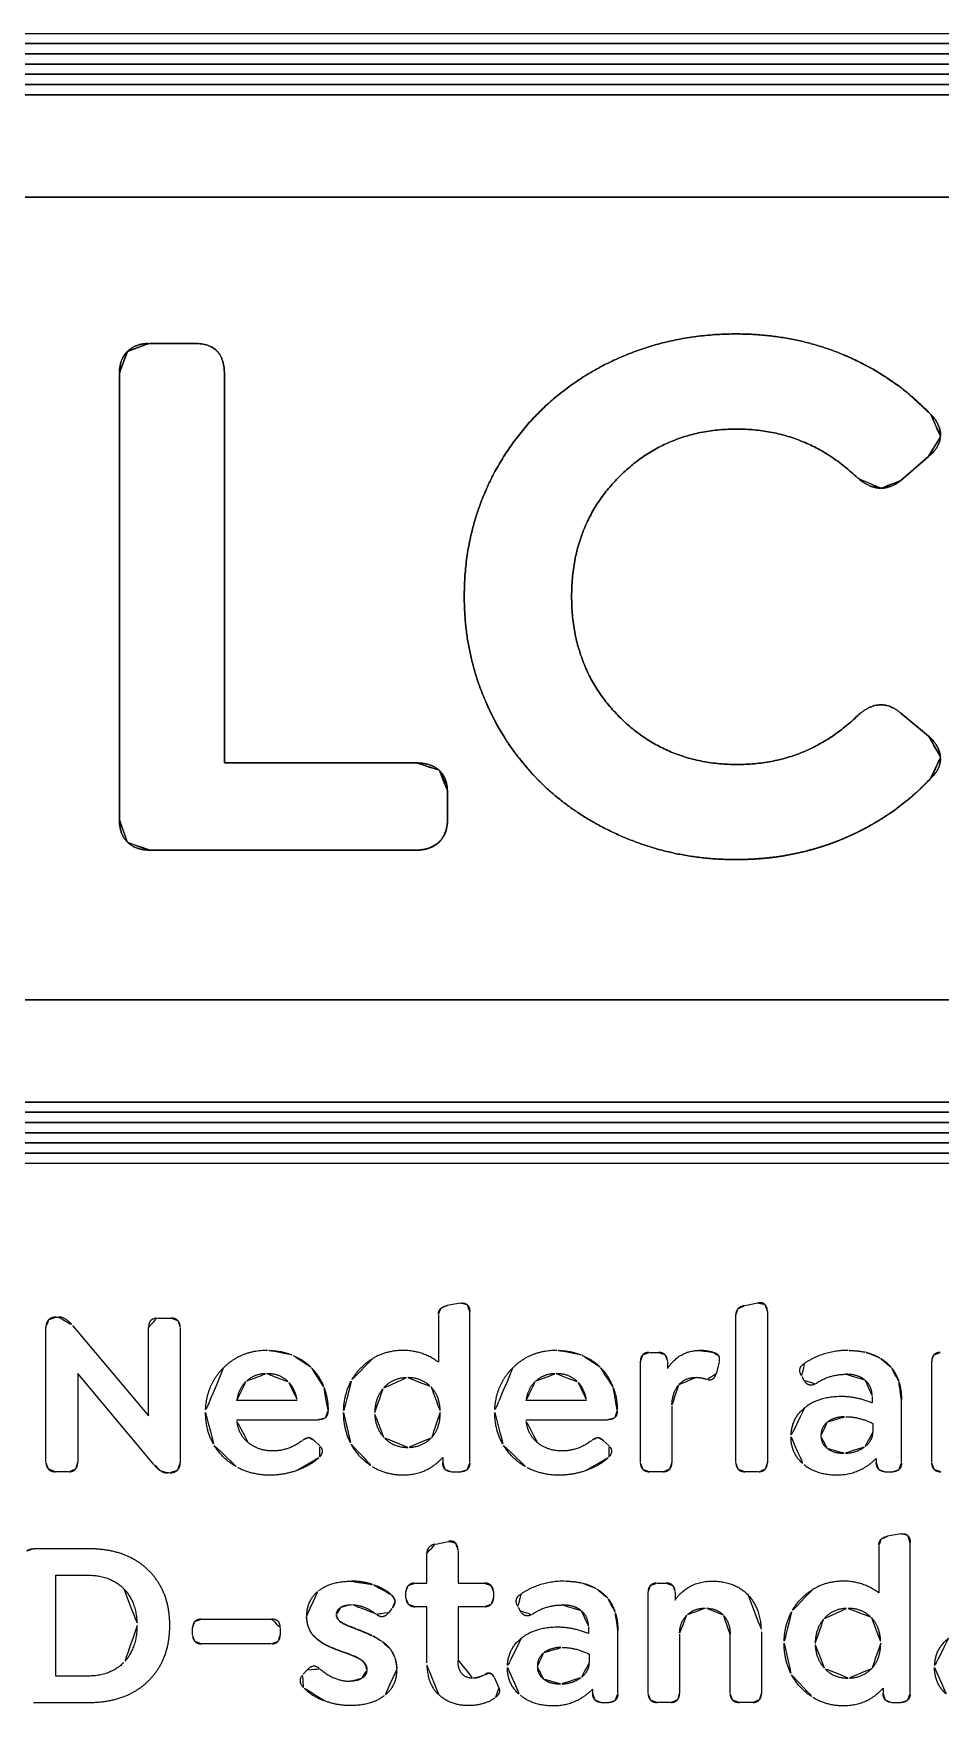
# Model space of a CAD drawing. Extents: x 238421.2481 to 238421.2961, y 486087.3014 to 486087.3599.
# Drawn here: x 238421.25691 to 238421.26578, y 486087.30145 to 486087.3178 of the extents above; entities that cross this region are included whole.
import ezdxf

# ---------------------------------------------------------------- set-up
doc = ezdxf.new("R2010")
doc.units = 0
doc.layers.add('Default', color=7, linetype='Continuous')

msp = doc.modelspace()

# ---------------------------------------------------------------- linework, layer by layer
at = {"layer": 'Default'}
for p, q in [((238421.253517, 486087.317798), (238421.268824, 486087.317798)), ((238421.268824, 486087.317698), (238421.253517, 486087.317698)), ((238421.253517, 486087.317698), (238421.268824, 486087.317698)), ((238421.268824, 486087.317598), (238421.253517, 486087.317598)), ((238421.253517, 486087.317598), (238421.268824, 486087.317598)), ((238421.268824, 486087.317498), (238421.253517, 486087.317498)), ((238421.253517, 486087.317498), (238421.268824, 486087.317498)), ((238421.268824, 486087.317398), (238421.253517, 486087.317398)), ((238421.253517, 486087.317398), (238421.268824, 486087.317398)), ((238421.268824, 486087.317298), (238421.253517, 486087.317298)), ((238421.253517, 486087.317198), (238421.268824, 486087.317198)), ((238421.268824, 486087.316198), (238421.253517, 486087.316198)), ((238421.253517, 486087.316198), (238421.268824, 486087.316198)), ((238421.258048, 486087.314766), (238421.258488, 486087.314766)), ((238421.258048, 486087.314766), (238421.258488, 486087.314766)), ((238421.258488, 486087.314766), (238421.258048, 486087.314766)), ((238421.264936, 486087.31461), (238421.26484, 486087.314653)), ((238421.257751, 486087.310109), (238421.257751, 486087.314469)), ((238421.257751, 486087.310109), (238421.257751, 486087.314469)), ((238421.257751, 486087.314469), (238421.257751, 486087.310109)), ((238421.265167, 486087.314488), (238421.265122, 486087.314514)), ((238421.265666, 486087.313661), (238421.265394, 486087.313426)), ((238421.265394, 486087.313426), (238421.265666, 486087.313661)), ((238421.26142, 486087.311084), (238421.261436, 486087.311054)), ((238421.265394, 486087.311152), (238421.265666, 486087.310925)), ((238421.265666, 486087.310925), (238421.265394, 486087.311152)), ((238421.261468, 486087.310995), (238421.261494, 486087.310952)), ((238421.261547, 486087.310867), (238421.261613, 486087.310772)), ((238421.260959, 486087.310377), (238421.260959, 486087.310109)), ((238421.260959, 486087.310377), (238421.260959, 486087.310109)), ((238421.260959, 486087.310109), (238421.260959, 486087.310377)), ((238421.265538, 486087.310368), (238421.265575, 486087.310402)), ((238421.265612, 486087.310438), (238421.265649, 486087.310474)), ((238421.26479, 486087.309907), (238421.26484, 486087.309927)), ((238421.260654, 486087.309812), (238421.258048, 486087.309812)), ((238421.260654, 486087.309812), (238421.258048, 486087.309812)), ((238421.258048, 486087.309812), (238421.260654, 486087.309812)), ((238421.264434, 486087.309794), (238421.264486, 486087.309807)), ((238421.264538, 486087.309821), (238421.264589, 486087.309836)), ((238421.26469, 486087.309869), (238421.264715, 486087.309878)), ((238421.253517, 486087.308348), (238421.268824, 486087.308348)), ((238421.268824, 486087.308348), (238421.253517, 486087.308348)), ((238421.268824, 486087.307348), (238421.253517, 486087.307348)), ((238421.253517, 486087.307348), (238421.268824, 486087.307348)), ((238421.253517, 486087.307248), (238421.268824, 486087.307248)), ((238421.268824, 486087.307248), (238421.253517, 486087.307248)), ((238421.253517, 486087.307148), (238421.268824, 486087.307148)), ((238421.268824, 486087.307148), (238421.253517, 486087.307148)), ((238421.253517, 486087.307048), (238421.268824, 486087.307048)), ((238421.268824, 486087.307048), (238421.253517, 486087.307048)), ((238421.253517, 486087.306948), (238421.268824, 486087.306948)), ((238421.268824, 486087.306948), (238421.253517, 486087.306948)), ((238421.253517, 486087.306848), (238421.268824, 486087.306848)), ((238421.268824, 486087.306848), (238421.253517, 486087.306848)), ((238421.268824, 486087.306748), (238421.253517, 486087.306748)), ((238421.261085, 486087.305381), (238421.260957, 486087.305358)), ((238421.263869, 486087.305358), (238421.263996, 486087.305383)), ((238421.257033, 486087.303825), (238421.257033, 486087.305149)), ((238421.257137, 486087.305246), (238421.257155, 486087.305246)), ((238421.258124, 486087.305235), (238421.258256, 486087.305235)), ((238421.258346, 486087.305145), (238421.258346, 486087.303819)), ((238421.260871, 486087.305268), (238421.260871, 486087.304805)), ((238421.261178, 486087.303823), (238421.261178, 486087.305295)), ((238421.263781, 486087.303823), (238421.263781, 486087.305268)), ((238421.264089, 486087.305295), (238421.264089, 486087.303823)), ((238421.262935, 486087.3049), (238421.263023, 486087.3049)), ((238421.263566, 486087.304898), (238421.263566, 486087.304898)), ((238421.264878, 486087.304919), (238421.264878, 486087.304919)), ((238421.259194, 486087.304692), (238421.259194, 486087.304692)), ((238421.262024, 486087.304692), (238421.262024, 486087.304692)), ((238421.262847, 486087.303823), (238421.262847, 486087.304812)), ((238421.263111, 486087.304812), (238421.263111, 486087.304741)), ((238421.263617, 486087.304805), (238421.263587, 486087.30469)), ((238421.264426, 486087.304664), (238421.264446, 486087.304628)), ((238421.265696, 486087.303823), (238421.265696, 486087.304812)), ((238421.25949, 486087.30443), (238421.258899, 486087.30443)), ((238421.26232, 486087.30443), (238421.261728, 486087.30443)), ((238421.263155, 486087.304373), (238421.263155, 486087.303823)), ((238421.265114, 486087.304468), (238421.265114, 486087.304406)), ((238421.265401, 486087.303823), (238421.265401, 486087.304434)), ((238421.258897, 486087.304242), (238421.259697, 486087.304242)), ((238421.261726, 486087.304242), (238421.262526, 486087.304242)), ((238421.265121, 486087.304205), (238421.265121, 486087.304119)), ((238421.25971, 486087.303985), (238421.259655, 486087.30404)), ((238421.26254, 486087.303985), (238421.262484, 486087.30404)), ((238421.260571, 486087.303971), (238421.260571, 486087.303971)), ((238421.260913, 486087.303872), (238421.260913, 486087.303823)), ((238421.264839, 486087.303914), (238421.264839, 486087.303914)), ((238421.265154, 486087.303863), (238421.265154, 486087.303823)), ((238421.257254, 486087.303733), (238421.257124, 486087.303733)), ((238421.258242, 486087.303722), (238421.258223, 486087.303722)), ((238421.260998, 486087.303733), (238421.26109, 486087.303733)), ((238421.263069, 486087.303733), (238421.262935, 486087.303733)), ((238421.264003, 486087.303733), (238421.263869, 486087.303733)), ((238421.265242, 486087.303733), (238421.265315, 486087.303733)), ((238421.260845, 486087.303026), (238421.260971, 486087.303051)), ((238421.265393, 486087.303125), (238421.265264, 486087.303102)), ((238421.265486, 486087.301567), (238421.265486, 486087.303039)), ((238421.257456, 486087.302979), (238421.256911, 486087.302979)), ((238421.265179, 486087.303012), (238421.265179, 486087.302549)), ((238421.260554, 486087.302501), (238421.260554, 486087.302558)), ((238421.26141, 486087.302558), (238421.26141, 486087.302501)), ((238421.262104, 486087.302663), (238421.262104, 486087.302663)), ((238421.262922, 486087.301567), (238421.262922, 486087.302556)), ((238421.26301, 486087.302644), (238421.263098, 486087.302644)), ((238421.263186, 486087.302556), (238421.263186, 486087.302478)), ((238421.263555, 486087.302663), (238421.263555, 486087.302663)), ((238421.260417, 486087.302395), (238421.260384, 486087.302353)), ((238421.261652, 486087.302408), (238421.261672, 486087.302372)), ((238421.258467, 486087.302138), (238421.258467, 486087.302205)), ((238421.258555, 486087.302291), (238421.259239, 486087.302291)), ((238421.259324, 486087.302205), (238421.259324, 486087.302138)), ((238421.26234, 486087.302212), (238421.26234, 486087.30215)), ((238421.259239, 486087.30205), (238421.258555, 486087.30205)), ((238421.262627, 486087.301567), (238421.262627, 486087.302178)), ((238421.26323, 486087.302145), (238421.26323, 486087.301567)), ((238421.263724, 486087.301567), (238421.263724, 486087.302145)), ((238421.264031, 486087.302168), (238421.264031, 486087.301567)), ((238421.262347, 486087.301949), (238421.262347, 486087.301863)), ((238421.259548, 486087.301752), (238421.259587, 486087.301796)), ((238421.261421, 486087.301717), (238421.261463, 486087.30162)), ((238421.264878, 486087.301715), (238421.264878, 486087.301715)), ((238421.262065, 486087.301658), (238421.262065, 486087.301658)), ((238421.26238, 486087.301607), (238421.26238, 486087.301567)), ((238421.26522, 486087.301616), (238421.26522, 486087.301567)), ((238421.256911, 486087.301477), (238421.257456, 486087.301477)), ((238421.260011, 486087.301446), (238421.260011, 486087.301446)), ((238421.262468, 486087.301477), (238421.262541, 486087.301477)), ((238421.263144, 486087.301477), (238421.26301, 486087.301477)), ((238421.263946, 486087.301477), (238421.263812, 486087.301477)), ((238421.265306, 486087.301477), (238421.265398, 486087.301477))]:
    msp.add_line(p, q, dxfattribs=at)
msp.add_lwpolyline([(238421.268824, 486087.317198), (238421.253517, 486087.317198), (238421.253517, 486087.317298), (238421.268824, 486087.317298)], close=True, dxfattribs=at)
for points in [[(238421.258778, 486087.314469), (238421.258778, 486087.310664), (238421.260654, 486087.310664)], [(238421.258778, 486087.314469), (238421.258778, 486087.310664), (238421.260654, 486087.310664)], [(238421.260654, 486087.310664), (238421.258778, 486087.310664), (238421.258778, 486087.314469)], [(238421.26546, 486087.314282), (238421.26542, 486087.314314), (238421.26538, 486087.314345)], [(238421.260861, 486087.309875), (238421.260878, 486087.30989), (238421.260885, 486087.309898)], [(238421.260907, 486087.309923), (238421.260919, 486087.309942), (238421.260925, 486087.309952)], [(238421.257292, 486087.305164), (238421.258037, 486087.304278), (238421.258037, 486087.305145)], [(238421.258087, 486087.303804), (238421.257343, 486087.304692), (238421.257343, 486087.303825)], [(238421.260644, 486087.302644), (238421.260758, 486087.302644), (238421.260758, 486087.302935)], [(238421.261063, 486087.302963), (238421.261063, 486087.302644), (238421.261319, 486087.302644)], [(238421.257447, 486087.301735), (238421.25713, 486087.301735), (238421.25713, 486087.302721), (238421.257447, 486087.302721)], [(238421.260758, 486087.301863), (238421.260758, 486087.302413), (238421.260644, 486087.302413)], [(238421.261319, 486087.302413), (238421.261063, 486087.302413), (238421.261063, 486087.301891)]]:
    msp.add_lwpolyline(points, dxfattribs=at)
for points in [[(238421.262438, 486087.314526), (238421.263049, 486087.314859), (238421.263786, 486087.314859)], [(238421.263786, 486087.314859), (238421.263049, 486087.314859), (238421.262438, 486087.314526)], [(238421.263786, 486087.314859), (238421.264348, 486087.314859), (238421.26484, 486087.314653)], [(238421.26484, 486087.314653), (238421.264348, 486087.314859), (238421.263786, 486087.314859)], [(238421.257829, 486087.314688), (238421.257751, 486087.31461), (238421.257751, 486087.314469)], [(238421.257751, 486087.314469), (238421.257751, 486087.31461), (238421.257829, 486087.314688)], [(238421.257751, 486087.314469), (238421.257751, 486087.31461), (238421.257829, 486087.314688)], [(238421.257829, 486087.314688), (238421.257907, 486087.314766), (238421.258048, 486087.314766)], [(238421.257829, 486087.314688), (238421.257907, 486087.314766), (238421.258048, 486087.314766)], [(238421.258048, 486087.314766), (238421.257907, 486087.314766), (238421.257829, 486087.314688)], [(238421.258488, 486087.314766), (238421.258778, 486087.314766), (238421.258778, 486087.314469)], [(238421.258488, 486087.314766), (238421.258778, 486087.314766), (238421.258778, 486087.314469)], [(238421.258778, 486087.314469), (238421.258778, 486087.314766), (238421.258488, 486087.314766)], [(238421.26484, 486087.314653), (238421.264889, 486087.314632), (238421.264936, 486087.31461)], [(238421.261476, 486087.313603), (238421.261828, 486087.314193), (238421.262438, 486087.314526)], [(238421.262438, 486087.314526), (238421.261828, 486087.314193), (238421.261476, 486087.313603)], [(238421.264936, 486087.31461), (238421.265032, 486087.314565), (238421.265122, 486087.314514)], [(238421.265122, 486087.314514), (238421.265032, 486087.314565), (238421.264936, 486087.31461)], [(238421.265122, 486087.314514), (238421.265144, 486087.314501), (238421.265167, 486087.314488)], [(238421.265167, 486087.314488), (238421.265211, 486087.314461), (238421.265254, 486087.314433)], [(238421.265254, 486087.314433), (238421.265211, 486087.314461), (238421.265167, 486087.314488)], [(238421.265254, 486087.314433), (238421.265318, 486087.314391), (238421.26538, 486087.314345)], [(238421.26538, 486087.314345), (238421.265318, 486087.314391), (238421.265254, 486087.314433)], [(238421.26538, 486087.314345), (238421.2654, 486087.31433), (238421.26542, 486087.314314)], [(238421.26542, 486087.314314), (238421.26544, 486087.314299), (238421.26546, 486087.314282)], [(238421.26546, 486087.314282), (238421.265578, 486087.314186), (238421.265685, 486087.314074)], [(238421.265685, 486087.314074), (238421.265578, 486087.314186), (238421.26546, 486087.314282)], [(238421.265685, 486087.314074), (238421.265789, 486087.31397), (238421.265781, 486087.313858)], [(238421.265781, 486087.313858), (238421.265789, 486087.31397), (238421.265685, 486087.314074)], [(238421.263793, 486087.313929), (238421.263105, 486087.313929), (238421.26264, 486087.313463)], [(238421.26264, 486087.313463), (238421.263105, 486087.313929), (238421.263793, 486087.313929)], [(238421.264974, 486087.313449), (238421.264471, 486087.313929), (238421.263793, 486087.313929)], [(238421.263793, 486087.313929), (238421.264471, 486087.313929), (238421.264974, 486087.313449)], [(238421.265666, 486087.313661), (238421.265774, 486087.313746), (238421.265781, 486087.313858)], [(238421.265781, 486087.313858), (238421.265774, 486087.313746), (238421.265666, 486087.313661)], [(238421.261124, 486087.312291), (238421.261124, 486087.313013), (238421.261476, 486087.313603)], [(238421.261476, 486087.313603), (238421.261124, 486087.313013), (238421.261124, 486087.312291)], [(238421.26264, 486087.313463), (238421.262174, 486087.312998), (238421.262174, 486087.312291)], [(238421.262174, 486087.312291), (238421.262174, 486087.312998), (238421.26264, 486087.313463)], [(238421.264974, 486087.313449), (238421.265089, 486087.313351), (238421.2652, 486087.313351)], [(238421.2652, 486087.313351), (238421.265089, 486087.313351), (238421.264974, 486087.313449)], [(238421.2652, 486087.313351), (238421.265298, 486087.313351), (238421.265394, 486087.313426)], [(238421.265394, 486087.313426), (238421.265298, 486087.313351), (238421.2652, 486087.313351)], [(238421.261331, 486087.311271), (238421.261124, 486087.311751), (238421.261124, 486087.312291)], [(238421.261124, 486087.312291), (238421.261124, 486087.311751), (238421.261331, 486087.311271)], [(238421.262174, 486087.312291), (238421.262174, 486087.311584), (238421.26264, 486087.311116)], [(238421.26264, 486087.311116), (238421.262174, 486087.311584), (238421.262174, 486087.312291)], [(238421.261331, 486087.311271), (238421.261346, 486087.311236), (238421.261362, 486087.311201)], [(238421.261362, 486087.311201), (238421.261346, 486087.311236), (238421.261331, 486087.311271)], [(238421.261362, 486087.311201), (238421.261379, 486087.311165), (238421.261396, 486087.31113)], [(238421.261396, 486087.31113), (238421.261379, 486087.311165), (238421.261362, 486087.311201)], [(238421.264974, 486087.311129), (238421.265189, 486087.311323), (238421.265394, 486087.311152)], [(238421.265394, 486087.311152), (238421.265189, 486087.311323), (238421.264974, 486087.311129)], [(238421.261396, 486087.31113), (238421.261408, 486087.311107), (238421.26142, 486087.311084)], [(238421.26142, 486087.311084), (238421.261408, 486087.311107), (238421.261396, 486087.31113)], [(238421.261436, 486087.311054), (238421.261428, 486087.311069), (238421.26142, 486087.311084)], [(238421.261436, 486087.311054), (238421.261452, 486087.311024), (238421.261468, 486087.310995)], [(238421.261468, 486087.310995), (238421.261452, 486087.311024), (238421.261436, 486087.311054)], [(238421.26264, 486087.311116), (238421.263105, 486087.310649), (238421.263794, 486087.310649)], [(238421.263794, 486087.310649), (238421.263105, 486087.310649), (238421.26264, 486087.311116)], [(238421.263794, 486087.310649), (238421.264482, 486087.310649), (238421.264974, 486087.311129)], [(238421.264974, 486087.311129), (238421.264482, 486087.310649), (238421.263794, 486087.310649)], [(238421.261494, 486087.310952), (238421.261481, 486087.310974), (238421.261468, 486087.310995)], [(238421.261494, 486087.310952), (238421.26152, 486087.310909), (238421.261547, 486087.310867)], [(238421.261547, 486087.310867), (238421.26152, 486087.310909), (238421.261494, 486087.310952)], [(238421.261613, 486087.310772), (238421.261579, 486087.310819), (238421.261547, 486087.310867)], [(238421.265666, 486087.310925), (238421.265774, 486087.310832), (238421.265781, 486087.31072)], [(238421.265781, 486087.31072), (238421.265774, 486087.310832), (238421.265666, 486087.310925)], [(238421.261613, 486087.310772), (238421.261637, 486087.310739), (238421.261663, 486087.310706)], [(238421.261663, 486087.310706), (238421.261637, 486087.310739), (238421.261613, 486087.310772)], [(238421.261663, 486087.310706), (238421.261723, 486087.310629), (238421.26179, 486087.310557)], [(238421.26179, 486087.310557), (238421.261723, 486087.310629), (238421.261663, 486087.310706)], [(238421.265685, 486087.310512), (238421.265789, 486087.310608), (238421.265781, 486087.31072)], [(238421.265781, 486087.31072), (238421.265789, 486087.310608), (238421.265685, 486087.310512)], [(238421.260654, 486087.310664), (238421.260799, 486087.310664), (238421.260879, 486087.310592)], [(238421.260654, 486087.310664), (238421.260799, 486087.310664), (238421.260879, 486087.310592)], [(238421.260879, 486087.310592), (238421.260799, 486087.310664), (238421.260654, 486087.310664)], [(238421.260879, 486087.310592), (238421.260959, 486087.310519), (238421.260959, 486087.310377)], [(238421.260879, 486087.310592), (238421.260959, 486087.310519), (238421.260959, 486087.310377)], [(238421.260954, 486087.310446), (238421.260939, 486087.310538), (238421.260879, 486087.310592)], [(238421.26179, 486087.310557), (238421.26184, 486087.310503), (238421.261893, 486087.310452)], [(238421.261893, 486087.310452), (238421.26184, 486087.310503), (238421.26179, 486087.310557)], [(238421.260959, 486087.310377), (238421.260959, 486087.310414), (238421.260954, 486087.310446)], [(238421.262738, 486087.309916), (238421.262249, 486087.310113), (238421.261893, 486087.310452)], [(238421.261893, 486087.310452), (238421.262249, 486087.310113), (238421.262738, 486087.309916)], [(238421.265575, 486087.310402), (238421.265557, 486087.310385), (238421.265538, 486087.310368)], [(238421.265575, 486087.310402), (238421.265594, 486087.31042), (238421.265612, 486087.310438)], [(238421.265612, 486087.310438), (238421.265594, 486087.31042), (238421.265575, 486087.310402)], [(238421.265649, 486087.310474), (238421.265631, 486087.310456), (238421.265612, 486087.310438)], [(238421.265649, 486087.310474), (238421.265667, 486087.310493), (238421.265685, 486087.310512)], [(238421.265685, 486087.310512), (238421.265667, 486087.310493), (238421.265649, 486087.310474)], [(238421.265338, 486087.310207), (238421.265401, 486087.310252), (238421.26546, 486087.310301)], [(238421.26546, 486087.310301), (238421.265401, 486087.310252), (238421.265338, 486087.310207)], [(238421.26546, 486087.310301), (238421.265499, 486087.310334), (238421.265538, 486087.310368)], [(238421.265538, 486087.310368), (238421.265499, 486087.310334), (238421.26546, 486087.310301)], [(238421.257751, 486087.310109), (238421.257751, 486087.309968), (238421.257829, 486087.30989)], [(238421.257829, 486087.30989), (238421.257751, 486087.309968), (238421.257751, 486087.310109)], [(238421.257829, 486087.30989), (238421.257751, 486087.309968), (238421.257751, 486087.310109)], [(238421.260956, 486087.310055), (238421.260955, 486087.310049), (238421.260954, 486087.310043)], [(238421.260956, 486087.310055), (238421.260955, 486087.310049), (238421.260954, 486087.310043)], [(238421.260954, 486087.310043), (238421.260955, 486087.310049), (238421.260956, 486087.310055)], [(238421.260959, 486087.310082), (238421.260958, 486087.310068), (238421.260956, 486087.310055)], [(238421.260959, 486087.310082), (238421.260958, 486087.310068), (238421.260956, 486087.310055)], [(238421.260956, 486087.310055), (238421.260958, 486087.310068), (238421.260959, 486087.310082)], [(238421.260959, 486087.310109), (238421.260959, 486087.310095), (238421.260959, 486087.310082)], [(238421.260959, 486087.310109), (238421.260959, 486087.310095), (238421.260959, 486087.310082)], [(238421.260959, 486087.310082), (238421.260959, 486087.310095), (238421.260959, 486087.310109)], [(238421.265077, 486087.310042), (238421.265145, 486087.310079), (238421.265211, 486087.310121)], [(238421.265211, 486087.310121), (238421.265145, 486087.310079), (238421.265077, 486087.310042)], [(238421.265211, 486087.310121), (238421.265232, 486087.310134), (238421.265254, 486087.310149)], [(238421.265254, 486087.310149), (238421.265232, 486087.310134), (238421.265211, 486087.310121)], [(238421.265254, 486087.310149), (238421.265275, 486087.310163), (238421.265296, 486087.310177)], [(238421.265296, 486087.310177), (238421.265275, 486087.310163), (238421.265254, 486087.310149)], [(238421.265296, 486087.310177), (238421.265318, 486087.310192), (238421.265338, 486087.310207)], [(238421.265338, 486087.310207), (238421.265318, 486087.310192), (238421.265296, 486087.310177)], [(238421.257829, 486087.30989), (238421.257907, 486087.309812), (238421.258048, 486087.309812)], [(238421.258048, 486087.309812), (238421.257907, 486087.309812), (238421.257829, 486087.30989)], [(238421.258048, 486087.309812), (238421.257907, 486087.309812), (238421.257829, 486087.30989)], [(238421.260878, 486087.30989), (238421.260869, 486087.309882), (238421.260861, 486087.309875)], [(238421.260878, 486087.30989), (238421.260869, 486087.309882), (238421.260861, 486087.309875)], [(238421.260885, 486087.309898), (238421.260882, 486087.309894), (238421.260878, 486087.30989)], [(238421.260885, 486087.309898), (238421.260882, 486087.309894), (238421.260878, 486087.30989)], [(238421.260885, 486087.309898), (238421.260897, 486087.30991), (238421.260907, 486087.309923)], [(238421.260907, 486087.309923), (238421.260897, 486087.30991), (238421.260885, 486087.309898)], [(238421.260907, 486087.309923), (238421.260897, 486087.30991), (238421.260885, 486087.309898)], [(238421.260913, 486087.309933), (238421.26091, 486087.309928), (238421.260907, 486087.309923)], [(238421.260913, 486087.309933), (238421.26091, 486087.309928), (238421.260907, 486087.309923)], [(238421.260919, 486087.309942), (238421.260916, 486087.309938), (238421.260913, 486087.309933)], [(238421.260919, 486087.309942), (238421.260916, 486087.309938), (238421.260913, 486087.309933)], [(238421.260925, 486087.309952), (238421.260922, 486087.309947), (238421.260919, 486087.309942)], [(238421.260925, 486087.309952), (238421.260922, 486087.309947), (238421.260919, 486087.309942)], [(238421.260943, 486087.309995), (238421.260935, 486087.309972), (238421.260925, 486087.309952)], [(238421.260943, 486087.309995), (238421.260935, 486087.309972), (238421.260925, 486087.309952)], [(238421.260925, 486087.309952), (238421.260935, 486087.309972), (238421.260943, 486087.309995)], [(238421.260946, 486087.310006), (238421.260945, 486087.310001), (238421.260943, 486087.309995)], [(238421.260946, 486087.310006), (238421.260945, 486087.310001), (238421.260943, 486087.309995)], [(238421.260943, 486087.309995), (238421.260945, 486087.310001), (238421.260946, 486087.310006)], [(238421.260949, 486087.310018), (238421.260948, 486087.310012), (238421.260946, 486087.310006)], [(238421.260949, 486087.310018), (238421.260948, 486087.310012), (238421.260946, 486087.310006)], [(238421.260946, 486087.310006), (238421.260948, 486087.310012), (238421.260949, 486087.310018)], [(238421.260949, 486087.310018), (238421.260952, 486087.31003), (238421.260954, 486087.310043)], [(238421.260954, 486087.310043), (238421.260952, 486087.31003), (238421.260949, 486087.310018)], [(238421.260954, 486087.310043), (238421.260952, 486087.31003), (238421.260949, 486087.310018)], [(238421.263779, 486087.309719), (238421.263228, 486087.309719), (238421.262738, 486087.309916)], [(238421.262738, 486087.309916), (238421.263228, 486087.309719), (238421.263779, 486087.309719)], [(238421.264715, 486087.309878), (238421.264753, 486087.309892), (238421.26479, 486087.309907)], [(238421.26479, 486087.309907), (238421.264753, 486087.309892), (238421.264715, 486087.309878)], [(238421.26484, 486087.309927), (238421.264815, 486087.309917), (238421.26479, 486087.309907)], [(238421.26484, 486087.309927), (238421.264913, 486087.309958), (238421.264984, 486087.309993)], [(238421.264984, 486087.309993), (238421.264913, 486087.309958), (238421.26484, 486087.309927)], [(238421.264984, 486087.309993), (238421.265007, 486087.310005), (238421.265031, 486087.310017)], [(238421.265031, 486087.310017), (238421.265007, 486087.310005), (238421.264984, 486087.309993)], [(238421.265031, 486087.310017), (238421.265054, 486087.310029), (238421.265077, 486087.310042)], [(238421.265077, 486087.310042), (238421.265054, 486087.310029), (238421.265031, 486087.310017)], [(238421.260654, 486087.309812), (238421.260668, 486087.309812), (238421.260682, 486087.309812)], [(238421.260682, 486087.309812), (238421.260668, 486087.309812), (238421.260654, 486087.309812)], [(238421.260682, 486087.309812), (238421.260668, 486087.309812), (238421.260654, 486087.309812)], [(238421.260695, 486087.309813), (238421.260689, 486087.309813), (238421.260682, 486087.309812)], [(238421.260695, 486087.309813), (238421.260689, 486087.309813), (238421.260682, 486087.309812)], [(238421.260682, 486087.309812), (238421.260689, 486087.309813), (238421.260695, 486087.309813)], [(238421.260695, 486087.309813), (238421.260702, 486087.309814), (238421.260708, 486087.309815)], [(238421.260708, 486087.309815), (238421.260702, 486087.309814), (238421.260695, 486087.309813)], [(238421.260708, 486087.309815), (238421.260702, 486087.309814), (238421.260695, 486087.309813)], [(238421.260708, 486087.309815), (238421.260715, 486087.309816), (238421.260721, 486087.309817)], [(238421.260721, 486087.309817), (238421.260715, 486087.309816), (238421.260708, 486087.309815)], [(238421.260721, 486087.309817), (238421.260715, 486087.309816), (238421.260708, 486087.309815)], [(238421.260734, 486087.309819), (238421.260728, 486087.309817), (238421.260721, 486087.309817)], [(238421.260734, 486087.309819), (238421.260728, 486087.309817), (238421.260721, 486087.309817)], [(238421.260721, 486087.309817), (238421.260728, 486087.309817), (238421.260734, 486087.309819)], [(238421.260769, 486087.309827), (238421.260752, 486087.309822), (238421.260734, 486087.309819)], [(238421.260769, 486087.309827), (238421.260752, 486087.309822), (238421.260734, 486087.309819)], [(238421.260734, 486087.309819), (238421.260752, 486087.309822), (238421.260769, 486087.309827)], [(238421.260769, 486087.309827), (238421.260821, 486087.309843), (238421.260861, 486087.309875)], [(238421.260861, 486087.309875), (238421.260821, 486087.309843), (238421.260769, 486087.309827)], [(238421.260861, 486087.309875), (238421.260821, 486087.309843), (238421.260769, 486087.309827)], [(238421.263779, 486087.309719), (238421.263836, 486087.309719), (238421.263892, 486087.309721)], [(238421.263892, 486087.309721), (238421.263836, 486087.309719), (238421.263779, 486087.309719)], [(238421.263892, 486087.309721), (238421.263976, 486087.309724), (238421.264059, 486087.309732)], [(238421.264059, 486087.309732), (238421.263976, 486087.309724), (238421.263892, 486087.309721)], [(238421.264059, 486087.309732), (238421.264114, 486087.309737), (238421.264168, 486087.309744)], [(238421.264168, 486087.309744), (238421.264114, 486087.309737), (238421.264059, 486087.309732)], [(238421.264434, 486087.309794), (238421.264303, 486087.309762), (238421.264168, 486087.309744)], [(238421.264168, 486087.309744), (238421.264303, 486087.309762), (238421.264434, 486087.309794)], [(238421.264486, 486087.309807), (238421.26446, 486087.3098), (238421.264434, 486087.309794)], [(238421.264486, 486087.309807), (238421.264512, 486087.309813), (238421.264538, 486087.309821)], [(238421.264538, 486087.309821), (238421.264512, 486087.309813), (238421.264486, 486087.309807)], [(238421.264589, 486087.309836), (238421.264563, 486087.309828), (238421.264538, 486087.309821)], [(238421.264589, 486087.309836), (238421.26464, 486087.309851), (238421.26469, 486087.309869)], [(238421.26469, 486087.309869), (238421.26464, 486087.309851), (238421.264589, 486087.309836)], [(238421.264715, 486087.309878), (238421.264703, 486087.309874), (238421.26469, 486087.309869)], [(238421.260892, 486087.305327), (238421.260871, 486087.305306), (238421.260871, 486087.305268)], [(238421.260957, 486087.305358), (238421.260913, 486087.305348), (238421.260892, 486087.305327)], [(238421.261154, 486087.305365), (238421.26113, 486087.305389), (238421.261085, 486087.305381)], [(238421.261178, 486087.305295), (238421.261178, 486087.305341), (238421.261154, 486087.305365)], [(238421.263781, 486087.305268), (238421.263781, 486087.305306), (238421.263802, 486087.305327)], [(238421.263802, 486087.305327), (238421.263823, 486087.305348), (238421.263869, 486087.305358)], [(238421.263996, 486087.305383), (238421.264041, 486087.305393), (238421.264065, 486087.305368)], [(238421.264065, 486087.305368), (238421.264089, 486087.305342), (238421.264089, 486087.305295)], [(238421.257033, 486087.305149), (238421.257033, 486087.305198), (238421.257063, 486087.305222)], [(238421.257063, 486087.305222), (238421.257092, 486087.305246), (238421.257137, 486087.305246)], [(238421.257155, 486087.305246), (238421.257223, 486087.305246), (238421.257292, 486087.305164)], [(238421.258037, 486087.305145), (238421.258037, 486087.305235), (238421.258124, 486087.305235)], [(238421.258256, 486087.305235), (238421.258299, 486087.305235), (238421.258322, 486087.305211)], [(238421.258322, 486087.305211), (238421.258346, 486087.305188), (238421.258346, 486087.305145)], [(238421.259199, 486087.304919), (238421.258938, 486087.304919), (238421.258766, 486087.304746)], [(238421.259437, 486087.304876), (238421.259328, 486087.304919), (238421.259199, 486087.304919)], [(238421.259622, 486087.304757), (238421.259545, 486087.304833), (238421.259437, 486087.304876)], [(238421.260226, 486087.304838), (238421.260092, 486087.304758), (238421.260018, 486087.304619)], [(238421.260527, 486087.304919), (238421.26036, 486087.304919), (238421.260226, 486087.304838)], [(238421.260871, 486087.304805), (238421.260714, 486087.304919), (238421.260527, 486087.304919)], [(238421.262028, 486087.304919), (238421.261768, 486087.304919), (238421.261596, 486087.304746)], [(238421.262266, 486087.304876), (238421.262157, 486087.304919), (238421.262028, 486087.304919)], [(238421.262452, 486087.304757), (238421.262375, 486087.304833), (238421.262266, 486087.304876)], [(238421.262847, 486087.304812), (238421.262847, 486087.304854), (238421.26287, 486087.304877)], [(238421.26287, 486087.304877), (238421.262893, 486087.3049), (238421.262935, 486087.3049)], [(238421.263023, 486087.3049), (238421.263065, 486087.3049), (238421.263088, 486087.304877)], [(238421.263088, 486087.304877), (238421.263111, 486087.304854), (238421.263111, 486087.304812)], [(238421.263111, 486087.304741), (238421.263231, 486087.304919), (238421.26342, 486087.304919)], [(238421.26342, 486087.304919), (238421.263492, 486087.304919), (238421.263566, 486087.304898)], [(238421.263566, 486087.304898), (238421.263597, 486087.304888), (238421.263613, 486087.304867)], [(238421.263613, 486087.304867), (238421.263628, 486087.304847), (238421.263617, 486087.304805)], [(238421.264878, 486087.304919), (238421.26464, 486087.304919), (238421.26445, 486087.304792)], [(238421.265045, 486087.304902), (238421.264967, 486087.304919), (238421.264878, 486087.304919)], [(238421.265188, 486087.304846), (238421.265122, 486087.304884), (238421.265045, 486087.304902)], [(238421.265301, 486087.304753), (238421.265254, 486087.304809), (238421.265188, 486087.304846)], [(238421.265696, 486087.304812), (238421.265696, 486087.304854), (238421.265719, 486087.304877)], [(238421.265719, 486087.304877), (238421.265742, 486087.3049), (238421.265784, 486087.3049)], [(238421.258766, 486087.304746), (238421.258594, 486087.304573), (238421.258594, 486087.304311)], [(238421.258996, 486087.304621), (238421.259076, 486087.304692), (238421.259194, 486087.304692)], [(238421.259194, 486087.304692), (238421.259329, 486087.304692), (238421.259408, 486087.304607)], [(238421.259748, 486087.304568), (238421.259704, 486087.304678), (238421.259622, 486087.304757)], [(238421.260338, 486087.304555), (238421.260427, 486087.304653), (238421.260571, 486087.304653)], [(238421.260571, 486087.304653), (238421.260708, 486087.304653), (238421.260799, 486087.304562)], [(238421.261596, 486087.304746), (238421.261423, 486087.304573), (238421.261423, 486087.304311)], [(238421.261825, 486087.304621), (238421.261905, 486087.304692), (238421.262024, 486087.304692)], [(238421.262024, 486087.304692), (238421.262158, 486087.304692), (238421.262237, 486087.304607)], [(238421.262577, 486087.304568), (238421.262533, 486087.304678), (238421.262452, 486087.304757)], [(238421.263392, 486087.304655), (238421.26328, 486087.304655), (238421.263218, 486087.304578)], [(238421.263495, 486087.304637), (238421.263443, 486087.304655), (238421.263392, 486087.304655)], [(238421.263587, 486087.30469), (238421.263567, 486087.304617), (238421.263495, 486087.304637)], [(238421.26445, 486087.304792), (238421.264377, 486087.304746), (238421.264426, 486087.304664)], [(238421.264562, 486087.304595), (238421.264695, 486087.304686), (238421.264858, 486087.304686)], [(238421.264858, 486087.304686), (238421.264978, 486087.304686), (238421.265046, 486087.304627)], [(238421.265374, 486087.304616), (238421.265348, 486087.304697), (238421.265301, 486087.304753)], [(238421.258899, 486087.30443), (238421.258916, 486087.30455), (238421.258996, 486087.304621)], [(238421.259408, 486087.304607), (238421.259472, 486087.304542), (238421.25949, 486087.30443)], [(238421.259792, 486087.304337), (238421.259792, 486087.304458), (238421.259748, 486087.304568)], [(238421.260018, 486087.304619), (238421.259944, 486087.30448), (238421.259944, 486087.304311)], [(238421.260249, 486087.304311), (238421.260249, 486087.304456), (238421.260338, 486087.304555)], [(238421.260799, 486087.304562), (238421.260889, 486087.304471), (238421.260889, 486087.304311)], [(238421.261728, 486087.30443), (238421.261745, 486087.30455), (238421.261825, 486087.304621)], [(238421.262237, 486087.304607), (238421.262302, 486087.304542), (238421.26232, 486087.30443)], [(238421.262621, 486087.304337), (238421.262621, 486087.304458), (238421.262577, 486087.304568)], [(238421.263218, 486087.304578), (238421.263155, 486087.3045), (238421.263155, 486087.304373)], [(238421.264446, 486087.304628), (238421.264491, 486087.304552), (238421.264562, 486087.304595)], [(238421.265046, 486087.304627), (238421.265114, 486087.304568), (238421.265114, 486087.304468)], [(238421.265401, 486087.304434), (238421.265401, 486087.304534), (238421.265374, 486087.304616)], [(238421.25977, 486087.304265), (238421.259792, 486087.304287), (238421.259792, 486087.304337)], [(238421.262599, 486087.304265), (238421.262621, 486087.304287), (238421.262621, 486087.304337)], [(238421.264456, 486087.30436), (238421.26432, 486087.304252), (238421.26432, 486087.304075)], [(238421.264814, 486087.304468), (238421.264592, 486087.304468), (238421.264456, 486087.30436)], [(238421.265114, 486087.304406), (238421.264964, 486087.304468), (238421.264814, 486087.304468)], [(238421.258594, 486087.304311), (238421.258594, 486087.30413), (238421.258679, 486087.30399)], [(238421.259011, 486087.304018), (238421.25891, 486087.3041), (238421.258897, 486087.304242)], [(238421.259697, 486087.304242), (238421.259748, 486087.304242), (238421.25977, 486087.304265)], [(238421.259944, 486087.304311), (238421.259944, 486087.304143), (238421.260018, 486087.304003)], [(238421.260338, 486087.304069), (238421.260249, 486087.304166), (238421.260249, 486087.304311)], [(238421.260889, 486087.304311), (238421.260889, 486087.304153), (238421.260799, 486087.304062)], [(238421.261423, 486087.304311), (238421.261423, 486087.30413), (238421.261509, 486087.30399)], [(238421.26184, 486087.304018), (238421.261739, 486087.3041), (238421.261726, 486087.304242)], [(238421.262526, 486087.304242), (238421.262577, 486087.304242), (238421.262599, 486087.304265)], [(238421.264613, 486087.304086), (238421.264613, 486087.30417), (238421.26468, 486087.304221)], [(238421.26468, 486087.304221), (238421.264746, 486087.304271), (238421.264856, 486087.304271)], [(238421.264856, 486087.304271), (238421.264985, 486087.304271), (238421.265121, 486087.304205)], [(238421.25925, 486087.303936), (238421.259111, 486087.303936), (238421.259011, 486087.304018)], [(238421.259543, 486087.30404), (238421.25941, 486087.303936), (238421.25925, 486087.303936)], [(238421.259601, 486087.304067), (238421.259576, 486087.304066), (238421.259543, 486087.30404)], [(238421.259655, 486087.30404), (238421.259626, 486087.304068), (238421.259601, 486087.304067)], [(238421.260018, 486087.304003), (238421.260092, 486087.303864), (238421.260226, 486087.303783)], [(238421.260571, 486087.303971), (238421.260427, 486087.303971), (238421.260338, 486087.304069)], [(238421.260799, 486087.304062), (238421.260708, 486087.303971), (238421.260571, 486087.303971)], [(238421.262079, 486087.303936), (238421.26194, 486087.303936), (238421.26184, 486087.304018)], [(238421.262373, 486087.30404), (238421.262239, 486087.303936), (238421.262079, 486087.303936)], [(238421.26243, 486087.304067), (238421.262405, 486087.304066), (238421.262373, 486087.30404)], [(238421.262484, 486087.30404), (238421.262455, 486087.304068), (238421.26243, 486087.304067)], [(238421.26432, 486087.304075), (238421.26432, 486087.303908), (238421.264444, 486087.303805)], [(238421.264675, 486087.303961), (238421.264613, 486087.304008), (238421.264613, 486087.304086)], [(238421.265121, 486087.304119), (238421.265121, 486087.304035), (238421.265037, 486087.303974)], [(238421.258679, 486087.30399), (238421.258764, 486087.30385), (238421.258907, 486087.303776)], [(238421.259491, 486087.303748), (238421.259627, 486087.303794), (238421.25971, 486087.303879)], [(238421.25971, 486087.303879), (238421.259761, 486087.303934), (238421.25971, 486087.303985)], [(238421.260527, 486087.303702), (238421.260758, 486087.303702), (238421.260913, 486087.303872)], [(238421.261509, 486087.30399), (238421.261594, 486087.30385), (238421.261736, 486087.303776)], [(238421.26232, 486087.303748), (238421.262456, 486087.303794), (238421.26254, 486087.303879)], [(238421.26254, 486087.303879), (238421.26259, 486087.303934), (238421.26254, 486087.303985)], [(238421.264839, 486087.303914), (238421.264736, 486087.303914), (238421.264675, 486087.303961)], [(238421.264772, 486087.303702), (238421.26499, 486087.303702), (238421.265154, 486087.303863)], [(238421.265037, 486087.303974), (238421.264953, 486087.303914), (238421.264839, 486087.303914)], [(238421.257057, 486087.303758), (238421.257033, 486087.303783), (238421.257033, 486087.303825)], [(238421.257124, 486087.303733), (238421.257081, 486087.303733), (238421.257057, 486087.303758)], [(238421.25732, 486087.303757), (238421.257297, 486087.303733), (238421.257254, 486087.303733)], [(238421.257343, 486087.303825), (238421.257343, 486087.303781), (238421.25732, 486087.303757)], [(238421.258153, 486087.303742), (238421.258122, 486087.303762), (238421.258087, 486087.303804)], [(238421.258223, 486087.303722), (238421.258185, 486087.303722), (238421.258153, 486087.303742)], [(238421.258316, 486087.303746), (238421.258286, 486087.303722), (238421.258242, 486087.303722)], [(238421.258346, 486087.303819), (238421.258346, 486087.303771), (238421.258316, 486087.303746)], [(238421.258907, 486087.303776), (238421.259049, 486087.303702), (238421.259223, 486087.303702)], [(238421.259223, 486087.303702), (238421.259355, 486087.303702), (238421.259491, 486087.303748)], [(238421.260226, 486087.303783), (238421.26036, 486087.303702), (238421.260527, 486087.303702)], [(238421.260913, 486087.303823), (238421.260913, 486087.303781), (238421.260935, 486087.303757)], [(238421.260935, 486087.303757), (238421.260958, 486087.303733), (238421.260998, 486087.303733)], [(238421.26109, 486087.303733), (238421.261132, 486087.303733), (238421.261155, 486087.303757)], [(238421.261155, 486087.303757), (238421.261178, 486087.303781), (238421.261178, 486087.303823)], [(238421.261736, 486087.303776), (238421.261878, 486087.303702), (238421.262052, 486087.303702)], [(238421.262052, 486087.303702), (238421.262184, 486087.303702), (238421.26232, 486087.303748)], [(238421.26287, 486087.303757), (238421.262847, 486087.303781), (238421.262847, 486087.303823)], [(238421.262935, 486087.303733), (238421.262893, 486087.303733), (238421.26287, 486087.303757)], [(238421.263132, 486087.303757), (238421.26311, 486087.303733), (238421.263069, 486087.303733)], [(238421.263155, 486087.303823), (238421.263155, 486087.303781), (238421.263132, 486087.303757)], [(238421.263804, 486087.303757), (238421.263781, 486087.303781), (238421.263781, 486087.303823)], [(238421.263869, 486087.303733), (238421.263827, 486087.303733), (238421.263804, 486087.303757)], [(238421.264066, 486087.303757), (238421.264044, 486087.303733), (238421.264003, 486087.303733)], [(238421.264089, 486087.303823), (238421.264089, 486087.303781), (238421.264066, 486087.303757)], [(238421.264444, 486087.303805), (238421.264569, 486087.303702), (238421.264772, 486087.303702)], [(238421.265154, 486087.303823), (238421.265154, 486087.303781), (238421.265177, 486087.303757)], [(238421.265177, 486087.303757), (238421.2652, 486087.303733), (238421.265242, 486087.303733)], [(238421.265315, 486087.303733), (238421.265357, 486087.303733), (238421.265379, 486087.303757)], [(238421.265379, 486087.303757), (238421.265401, 486087.30378), (238421.265401, 486087.303823)], [(238421.265719, 486087.303757), (238421.265696, 486087.303781), (238421.265696, 486087.303823)], [(238421.265784, 486087.303733), (238421.265742, 486087.303733), (238421.265719, 486087.303757)], [(238421.260758, 486087.302935), (238421.260758, 486087.303009), (238421.260845, 486087.303026)], [(238421.260971, 486087.303051), (238421.261016, 486087.303062), (238421.261039, 486087.303036)], [(238421.261039, 486087.303036), (238421.261063, 486087.303011), (238421.261063, 486087.302963)], [(238421.2652, 486087.303071), (238421.265179, 486087.30305), (238421.265179, 486087.303012)], [(238421.265264, 486087.303102), (238421.26522, 486087.303092), (238421.2652, 486087.303071)], [(238421.265462, 486087.303109), (238421.265438, 486087.303133), (238421.265393, 486087.303125)], [(238421.265486, 486087.303039), (238421.265486, 486087.303085), (238421.265462, 486087.303109)], [(238421.256911, 486087.302979), (238421.256868, 486087.302979), (238421.256843, 486087.302956)], [(238421.25803, 486087.302774), (238421.257815, 486087.302979), (238421.257456, 486087.302979)], [(238421.257447, 486087.302721), (238421.257664, 486087.302721), (238421.257795, 486087.302588)], [(238421.258244, 486087.302231), (238421.258244, 486087.302568), (238421.25803, 486087.302774)], [(238421.257795, 486087.302588), (238421.257926, 486087.302456), (238421.257926, 486087.302229)], [(238421.259581, 486087.302318), (238421.259581, 486087.302475), (238421.2597, 486087.302569)], [(238421.2597, 486087.302569), (238421.25982, 486087.302663), (238421.26002, 486087.302663)], [(238421.26002, 486087.302663), (238421.260133, 486087.302663), (238421.260239, 486087.302626)], [(238421.260239, 486087.302626), (238421.260346, 486087.30259), (238421.260413, 486087.302527)], [(238421.260413, 486087.302527), (238421.260446, 486087.302497), (238421.260449, 486087.302468)], [(238421.260554, 486087.302558), (238421.260554, 486087.302599), (238421.260578, 486087.302621)], [(238421.260578, 486087.302621), (238421.260603, 486087.302644), (238421.260644, 486087.302644)], [(238421.261319, 486087.302644), (238421.261361, 486087.302644), (238421.261385, 486087.302621)], [(238421.261385, 486087.302621), (238421.26141, 486087.302599), (238421.26141, 486087.302558)], [(238421.261677, 486087.302536), (238421.261603, 486087.30249), (238421.261652, 486087.302408)], [(238421.262104, 486087.302663), (238421.261866, 486087.302663), (238421.261677, 486087.302536)], [(238421.262271, 486087.302646), (238421.262194, 486087.302663), (238421.262104, 486087.302663)], [(238421.262414, 486087.30259), (238421.262348, 486087.302628), (238421.262271, 486087.302646)], [(238421.262527, 486087.302497), (238421.26248, 486087.302553), (238421.262414, 486087.30259)], [(238421.262922, 486087.302556), (238421.262922, 486087.302598), (238421.262945, 486087.302621)], [(238421.262945, 486087.302621), (238421.262968, 486087.302644), (238421.26301, 486087.302644)], [(238421.263098, 486087.302644), (238421.26314, 486087.302644), (238421.263163, 486087.302621)], [(238421.263163, 486087.302621), (238421.263186, 486087.302598), (238421.263186, 486087.302556)], [(238421.263186, 486087.302478), (238421.263315, 486087.302663), (238421.263555, 486087.302663)], [(238421.263555, 486087.302663), (238421.26377, 486087.302663), (238421.263901, 486087.302527)], [(238421.263901, 486087.302527), (238421.264031, 486087.30239), (238421.264031, 486087.302168)], [(238421.264534, 486087.302582), (238421.2644, 486087.302502), (238421.264326, 486087.302363)], [(238421.264834, 486087.302663), (238421.264667, 486087.302663), (238421.264534, 486087.302582)], [(238421.265179, 486087.302549), (238421.265022, 486087.302663), (238421.264834, 486087.302663)], [(238421.259914, 486087.302405), (238421.259874, 486087.302379), (238421.259874, 486087.302335)], [(238421.26002, 486087.302432), (238421.259953, 486087.302432), (238421.259914, 486087.302405)], [(238421.260258, 486087.302342), (238421.260146, 486087.302432), (238421.26002, 486087.302432)], [(238421.260449, 486087.302468), (238421.260451, 486087.30244), (238421.260417, 486087.302395)], [(238421.260578, 486087.302436), (238421.260554, 486087.302459), (238421.260554, 486087.302501)], [(238421.260644, 486087.302413), (238421.260603, 486087.302413), (238421.260578, 486087.302436)], [(238421.261385, 486087.302436), (238421.261361, 486087.302413), (238421.261319, 486087.302413)], [(238421.26141, 486087.302501), (238421.26141, 486087.302459), (238421.261385, 486087.302436)], [(238421.261672, 486087.302372), (238421.261717, 486087.302296), (238421.261788, 486087.302339)], [(238421.261788, 486087.302339), (238421.261922, 486087.30243), (238421.262084, 486087.30243)], [(238421.262084, 486087.30243), (238421.262204, 486087.30243), (238421.262272, 486087.302371)], [(238421.262272, 486087.302371), (238421.26234, 486087.302312), (238421.26234, 486087.302212)], [(238421.2626, 486087.30236), (238421.262574, 486087.302441), (238421.262527, 486087.302497)], [(238421.263482, 486087.302399), (238421.263369, 486087.302399), (238421.263299, 486087.302329)], [(238421.263659, 486087.30233), (238421.263594, 486087.302399), (238421.263482, 486087.302399)], [(238421.264326, 486087.302363), (238421.264252, 486087.302224), (238421.264252, 486087.302055)], [(238421.264646, 486087.302299), (238421.264735, 486087.302397), (238421.264878, 486087.302397)], [(238421.264878, 486087.302397), (238421.265016, 486087.302397), (238421.265106, 486087.302306)], [(238421.257926, 486087.302229), (238421.257926, 486087.302003), (238421.257795, 486087.301869)], [(238421.25803, 486087.301683), (238421.258244, 486087.30189), (238421.258244, 486087.302231)], [(238421.258467, 486087.302205), (238421.258467, 486087.302247), (238421.25849, 486087.302269)], [(238421.25849, 486087.302269), (238421.258513, 486087.302291), (238421.258555, 486087.302291)], [(238421.259239, 486087.302291), (238421.259324, 486087.302291), (238421.259324, 486087.302205)], [(238421.259593, 486087.302231), (238421.259581, 486087.302272), (238421.259581, 486087.302318)], [(238421.259624, 486087.302161), (238421.259606, 486087.30219), (238421.259593, 486087.302231)], [(238421.259874, 486087.302335), (238421.259874, 486087.302322), (238421.259878, 486087.302312)], [(238421.259878, 486087.302312), (238421.259881, 486087.302301), (238421.259889, 486087.302291)], [(238421.259889, 486087.302291), (238421.259898, 486087.302281), (238421.259905, 486087.302273)], [(238421.259905, 486087.302273), (238421.259913, 486087.302265), (238421.259929, 486087.302256)], [(238421.259929, 486087.302256), (238421.259945, 486087.302247), (238421.259957, 486087.30224)], [(238421.259957, 486087.30224), (238421.259968, 486087.302234), (238421.25999, 486087.302225)], [(238421.25999, 486087.302225), (238421.260013, 486087.302216), (238421.260027, 486087.302211)], [(238421.260027, 486087.302211), (238421.26004, 486087.302205), (238421.260069, 486087.302194)], [(238421.260384, 486087.302353), (238421.260328, 486087.302288), (238421.260258, 486087.302342)], [(238421.26204, 486087.302212), (238421.261818, 486087.302212), (238421.261682, 486087.302104)], [(238421.26234, 486087.30215), (238421.26219, 486087.302212), (238421.26204, 486087.302212)], [(238421.262627, 486087.302178), (238421.262627, 486087.302278), (238421.2626, 486087.30236)], [(238421.263299, 486087.302329), (238421.26323, 486087.302259), (238421.26323, 486087.302145)], [(238421.263724, 486087.302145), (238421.263724, 486087.30226), (238421.263659, 486087.30233)], [(238421.264557, 486087.302055), (238421.264557, 486087.3022), (238421.264646, 486087.302299)], [(238421.265106, 486087.302306), (238421.265197, 486087.302215), (238421.265197, 486087.302055)], [(238421.25849, 486087.302073), (238421.258467, 486087.302097), (238421.258467, 486087.302138)], [(238421.258555, 486087.30205), (238421.258513, 486087.30205), (238421.25849, 486087.302073)], [(238421.259302, 486087.302073), (238421.25928, 486087.30205), (238421.259239, 486087.30205)], [(238421.259324, 486087.302138), (238421.259324, 486087.302097), (238421.259302, 486087.302073)], [(238421.259675, 486087.302104), (238421.259642, 486087.302132), (238421.259624, 486087.302161)], [(238421.259737, 486087.302058), (238421.259709, 486087.302076), (238421.259675, 486087.302104)], [(238421.259811, 486087.30202), (238421.259765, 486087.30204), (238421.259737, 486087.302058)], [(238421.260069, 486087.302194), (238421.260098, 486087.302183), (238421.260112, 486087.302178)], [(238421.260112, 486087.302178), (238421.26018, 486087.302151), (238421.260225, 486087.302129)], [(238421.260225, 486087.302129), (238421.26027, 486087.302107), (238421.26032, 486087.302073)], [(238421.26032, 486087.302073), (238421.26037, 486087.302039), (238421.260398, 486087.302003)], [(238421.261682, 486087.302104), (238421.261546, 486087.301996), (238421.261546, 486087.301819)], [(238421.264252, 486087.302055), (238421.264252, 486087.301887), (238421.264326, 486087.301747)], [(238421.264646, 486087.301813), (238421.264557, 486087.30191), (238421.264557, 486087.302055)], [(238421.265197, 486087.302055), (238421.265197, 486087.301897), (238421.265106, 486087.301806)], [(238421.26586, 486087.302104), (238421.265724, 486087.301996), (238421.265724, 486087.301819)], [(238421.259889, 486087.301989), (238421.259858, 486087.302), (238421.259811, 486087.30202)], [(238421.259971, 486087.30196), (238421.259919, 486087.301978), (238421.259889, 486087.301989)], [(238421.259994, 486087.301951), (238421.259979, 486087.301957), (238421.259971, 486087.30196)], [(238421.26005, 486087.301928), (238421.260032, 486087.301936), (238421.259994, 486087.301951)], [(238421.260096, 486087.301905), (238421.260067, 486087.301921), (238421.26005, 486087.301928)], [(238421.260138, 486087.301875), (238421.260125, 486087.301889), (238421.260096, 486087.301905)], [(238421.260161, 486087.301842), (238421.260151, 486087.301862), (238421.260138, 486087.301875)], [(238421.260398, 486087.302003), (238421.260427, 486087.301967), (238421.260446, 486087.301915)], [(238421.260446, 486087.301915), (238421.260466, 486087.301863), (238421.260466, 486087.301801)], [(238421.261063, 486087.301891), (238421.261063, 486087.301713), (238421.261216, 486087.301713)], [(238421.261839, 486087.30183), (238421.261839, 486087.301914), (238421.261906, 486087.301965)], [(238421.261906, 486087.301965), (238421.261972, 486087.302015), (238421.262082, 486087.302015)], [(238421.262082, 486087.302015), (238421.262212, 486087.302015), (238421.262347, 486087.301949)], [(238421.257795, 486087.301869), (238421.257664, 486087.301735), (238421.257447, 486087.301735)], [(238421.259552, 486087.301623), (238421.259485, 486087.301687), (238421.259548, 486087.301752)], [(238421.259587, 486087.301796), (238421.259647, 486087.301862), (238421.259716, 486087.301803)], [(238421.259716, 486087.301803), (238421.259852, 486087.301685), (238421.260007, 486087.301685)], [(238421.260007, 486087.301685), (238421.260082, 486087.301685), (238421.260127, 486087.301716)], [(238421.260127, 486087.301716), (238421.260172, 486087.301747), (238421.260172, 486087.301796)], [(238421.260172, 486087.301796), (238421.260172, 486087.301821), (238421.260161, 486087.301842)], [(238421.260466, 486087.301801), (238421.260466, 486087.301637), (238421.260341, 486087.301542)], [(238421.260874, 486087.301553), (238421.260758, 486087.301659), (238421.260758, 486087.301863)], [(238421.261216, 486087.301713), (238421.261258, 486087.301713), (238421.261322, 486087.301748)], [(238421.261322, 486087.301748), (238421.261346, 486087.301766), (238421.261366, 486087.301764)], [(238421.261366, 486087.301764), (238421.261386, 486087.301761), (238421.261398, 486087.30175)], [(238421.261398, 486087.30175), (238421.26141, 486087.301739), (238421.261421, 486087.301717)], [(238421.261546, 486087.301819), (238421.261546, 486087.301652), (238421.26167, 486087.301549)], [(238421.261901, 486087.301705), (238421.261839, 486087.301752), (238421.261839, 486087.30183)], [(238421.262263, 486087.301718), (238421.262179, 486087.301658), (238421.262065, 486087.301658)], [(238421.262347, 486087.301863), (238421.262347, 486087.301779), (238421.262263, 486087.301718)], [(238421.264326, 486087.301747), (238421.2644, 486087.301608), (238421.264534, 486087.301527)], [(238421.264878, 486087.301715), (238421.264735, 486087.301715), (238421.264646, 486087.301813)], [(238421.265106, 486087.301806), (238421.265016, 486087.301715), (238421.264878, 486087.301715)], [(238421.265724, 486087.301819), (238421.265724, 486087.301652), (238421.265849, 486087.301549)], [(238421.257456, 486087.301477), (238421.257815, 486087.301477), (238421.25803, 486087.301683)], [(238421.259751, 486087.301495), (238421.259626, 486087.301544), (238421.259552, 486087.301623)], [(238421.261165, 486087.301446), (238421.260989, 486087.301446), (238421.260874, 486087.301553)], [(238421.261463, 486087.30162), (238421.261491, 486087.301566), (238421.261423, 486087.301521)], [(238421.26167, 486087.301549), (238421.261795, 486087.301446), (238421.261998, 486087.301446)], [(238421.262065, 486087.301658), (238421.261962, 486087.301658), (238421.261901, 486087.301705)], [(238421.261998, 486087.301446), (238421.262216, 486087.301446), (238421.26238, 486087.301607)], [(238421.26238, 486087.301567), (238421.26238, 486087.301525), (238421.262403, 486087.301501)], [(238421.262605, 486087.301501), (238421.262627, 486087.301524), (238421.262627, 486087.301567)], [(238421.262945, 486087.301501), (238421.262922, 486087.301525), (238421.262922, 486087.301567)], [(238421.26323, 486087.301567), (238421.26323, 486087.301525), (238421.263208, 486087.301501)], [(238421.263748, 486087.301501), (238421.263724, 486087.301525), (238421.263724, 486087.301567)], [(238421.264031, 486087.301567), (238421.264031, 486087.301525), (238421.264009, 486087.301501)], [(238421.264834, 486087.301446), (238421.265066, 486087.301446), (238421.26522, 486087.301616)], [(238421.26522, 486087.301567), (238421.26522, 486087.301525), (238421.265243, 486087.301501)], [(238421.265463, 486087.301501), (238421.265486, 486087.301525), (238421.265486, 486087.301567)], [(238421.260011, 486087.301446), (238421.259876, 486087.301446), (238421.259751, 486087.301495)], [(238421.260341, 486087.301542), (238421.260216, 486087.301446), (238421.260011, 486087.301446)], [(238421.261423, 486087.301521), (238421.261319, 486087.301446), (238421.261165, 486087.301446)], [(238421.262403, 486087.301501), (238421.262426, 486087.301477), (238421.262468, 486087.301477)], [(238421.262541, 486087.301477), (238421.262583, 486087.301477), (238421.262605, 486087.301501)], [(238421.26301, 486087.301477), (238421.262968, 486087.301477), (238421.262945, 486087.301501)], [(238421.263208, 486087.301501), (238421.263185, 486087.301477), (238421.263144, 486087.301477)], [(238421.263812, 486087.301477), (238421.263771, 486087.301477), (238421.263748, 486087.301501)], [(238421.264009, 486087.301501), (238421.263986, 486087.301477), (238421.263946, 486087.301477)], [(238421.264534, 486087.301527), (238421.264667, 486087.301446), (238421.264834, 486087.301446)], [(238421.265243, 486087.301501), (238421.265266, 486087.301477), (238421.265306, 486087.301477)], [(238421.265398, 486087.301477), (238421.265439, 486087.301477), (238421.265463, 486087.301501)]]:
    msp.add_open_spline(points, degree=2, dxfattribs=at)

doc.saveas('drawing.dxf')
